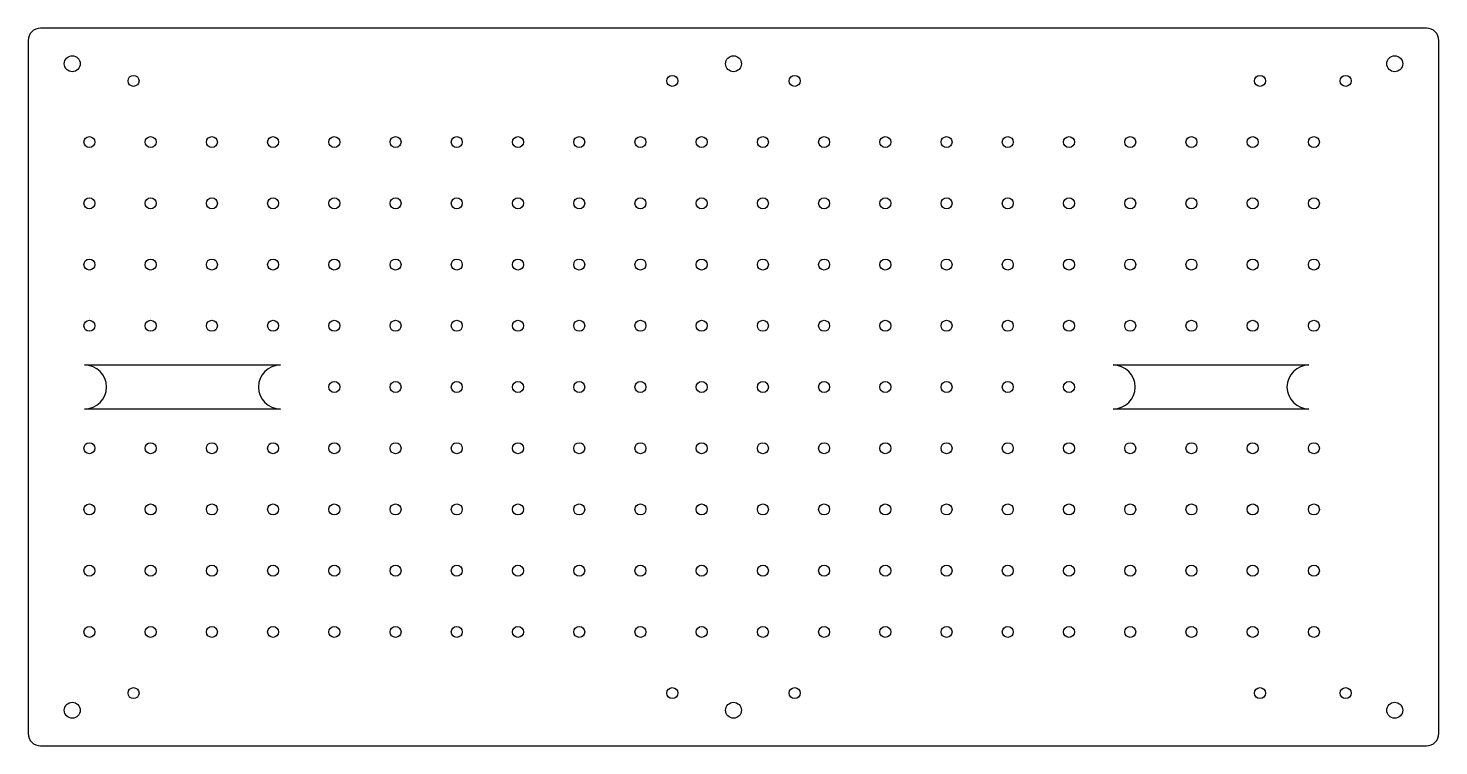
# Model space of a CAD drawing. Header units: millimetres. Extents: x 0 to 576, y 0 to 293.
import ezdxf

# ---------------------------------------------------------------- set-up
doc = ezdxf.new("R2010")
doc.units = ezdxf.units.MM

msp = doc.modelspace()

# ---------------------------------------------------------------- linework, layer by layer
for points in [[(0, 5, 0.414214), (5, 0), (571, 0, 0.414214), (576, 5), (576, 288, 0.414214), (571, 293), (5, 293, 0.414214), (0, 288)], [(103, 137.5), (23, 137.5, 1), (23, 155.5), (103, 155.5, 1)], [(523, 137.5), (443, 137.5, 1), (443, 155.5), (523, 155.5, 1)]]:
    msp.add_lwpolyline(points, format="xyb", close=True)
for centre, radius in [((18, 278.5), 3.25), ((288, 278.5), 3.25), ((558, 278.5), 3.25), ((43, 271.5), 2.25), ((263, 271.5), 2.25), ((313, 271.5), 2.25), ((503, 271.5), 2.25), ((538, 271.5), 2.25), ((25, 246.5), 2.25), ((50, 246.5), 2.25), ((75, 246.5), 2.25), ((100, 246.5), 2.25), ((125, 246.5), 2.25), ((150, 246.5), 2.25), ((175, 246.5), 2.25), ((200, 246.5), 2.25), ((225, 246.5), 2.25), ((250, 246.5), 2.25), ((275, 246.5), 2.25), ((300, 246.5), 2.25), ((325, 246.5), 2.25), ((350, 246.5), 2.25), ((375, 246.5), 2.25), ((400, 246.5), 2.25), ((425, 246.5), 2.25), ((450, 246.5), 2.25), ((475, 246.5), 2.25), ((500, 246.5), 2.25), ((525, 246.5), 2.25), ((25, 221.5), 2.25), ((50, 221.5), 2.25), ((75, 221.5), 2.25), ((100, 221.5), 2.25), ((125, 221.5), 2.25), ((150, 221.5), 2.25), ((175, 221.5), 2.25), ((200, 221.5), 2.25), ((225, 221.5), 2.25), ((250, 221.5), 2.25), ((275, 221.5), 2.25), ((300, 221.5), 2.25), ((325, 221.5), 2.25), ((350, 221.5), 2.25), ((375, 221.5), 2.25), ((400, 221.5), 2.25), ((425, 221.5), 2.25), ((450, 221.5), 2.25), ((475, 221.5), 2.25), ((500, 221.5), 2.25), ((525, 221.5), 2.25), ((25, 196.5), 2.25), ((50, 196.5), 2.25), ((75, 196.5), 2.25), ((100, 196.5), 2.25), ((125, 196.5), 2.25), ((150, 196.5), 2.25), ((175, 196.5), 2.25), ((200, 196.5), 2.25), ((225, 196.5), 2.25), ((250, 196.5), 2.25), ((275, 196.5), 2.25), ((300, 196.5), 2.25), ((325, 196.5), 2.25), ((350, 196.5), 2.25), ((375, 196.5), 2.25), ((400, 196.5), 2.25), ((425, 196.5), 2.25), ((450, 196.5), 2.25), ((475, 196.5), 2.25), ((500, 196.5), 2.25), ((525, 196.5), 2.25), ((25, 171.5), 2.25), ((50, 171.5), 2.25), ((75, 171.5), 2.25), ((100, 171.5), 2.25), ((125, 171.5), 2.25), ((150, 171.5), 2.25), ((175, 171.5), 2.25), ((200, 171.5), 2.25), ((225, 171.5), 2.25), ((250, 171.5), 2.25), ((275, 171.5), 2.25), ((300, 171.5), 2.25), ((325, 171.5), 2.25), ((350, 171.5), 2.25), ((375, 171.5), 2.25), ((400, 171.5), 2.25), ((425, 171.5), 2.25), ((450, 171.5), 2.25), ((475, 171.5), 2.25), ((500, 171.5), 2.25), ((525, 171.5), 2.25), ((125, 146.5), 2.25), ((150, 146.5), 2.25), ((175, 146.5), 2.25), ((200, 146.5), 2.25), ((225, 146.5), 2.25), ((250, 146.5), 2.25), ((275, 146.5), 2.25), ((300, 146.5), 2.25), ((325, 146.5), 2.25), ((350, 146.5), 2.25), ((375, 146.5), 2.25), ((400, 146.5), 2.25), ((425, 146.5), 2.25), ((25, 121.5), 2.25), ((50, 121.5), 2.25), ((75, 121.5), 2.25), ((100, 121.5), 2.25), ((125, 121.5), 2.25), ((150, 121.5), 2.25), ((175, 121.5), 2.25), ((200, 121.5), 2.25), ((225, 121.5), 2.25), ((250, 121.5), 2.25), ((275, 121.5), 2.25), ((300, 121.5), 2.25), ((325, 121.5), 2.25), ((350, 121.5), 2.25), ((375, 121.5), 2.25), ((400, 121.5), 2.25), ((425, 121.5), 2.25), ((450, 121.5), 2.25), ((475, 121.5), 2.25), ((500, 121.5), 2.25), ((525, 121.5), 2.25), ((25, 96.5), 2.25), ((50, 96.5), 2.25), ((75, 96.5), 2.25), ((100, 96.5), 2.25), ((125, 96.5), 2.25), ((150, 96.5), 2.25), ((175, 96.5), 2.25), ((200, 96.5), 2.25), ((225, 96.5), 2.25), ((250, 96.5), 2.25), ((275, 96.5), 2.25), ((300, 96.5), 2.25), ((325, 96.5), 2.25), ((350, 96.5), 2.25), ((375, 96.5), 2.25), ((400, 96.5), 2.25), ((425, 96.5), 2.25), ((450, 96.5), 2.25), ((475, 96.5), 2.25), ((500, 96.5), 2.25), ((525, 96.5), 2.25), ((25, 71.5), 2.25), ((50, 71.5), 2.25), ((75, 71.5), 2.25), ((100, 71.5), 2.25), ((125, 71.5), 2.25), ((150, 71.5), 2.25), ((175, 71.5), 2.25), ((200, 71.5), 2.25), ((225, 71.5), 2.25), ((250, 71.5), 2.25), ((275, 71.5), 2.25), ((300, 71.5), 2.25), ((325, 71.5), 2.25), ((350, 71.5), 2.25), ((375, 71.5), 2.25), ((400, 71.5), 2.25), ((425, 71.5), 2.25), ((450, 71.5), 2.25), ((475, 71.5), 2.25), ((500, 71.5), 2.25), ((525, 71.5), 2.25), ((25, 46.5), 2.25), ((50, 46.5), 2.25), ((75, 46.5), 2.25), ((100, 46.5), 2.25), ((125, 46.5), 2.25), ((150, 46.5), 2.25), ((175, 46.5), 2.25), ((200, 46.5), 2.25), ((225, 46.5), 2.25), ((250, 46.5), 2.25), ((275, 46.5), 2.25), ((300, 46.5), 2.25), ((325, 46.5), 2.25), ((350, 46.5), 2.25), ((375, 46.5), 2.25), ((400, 46.5), 2.25), ((425, 46.5), 2.25), ((450, 46.5), 2.25), ((475, 46.5), 2.25), ((500, 46.5), 2.25), ((525, 46.5), 2.25), ((43, 21.5), 2.25), ((263, 21.5), 2.25), ((313, 21.5), 2.25), ((503, 21.5), 2.25), ((538, 21.5), 2.25), ((18, 14.5), 3.25), ((288, 14.5), 3.25), ((558, 14.5), 3.25)]:
    msp.add_circle(centre, radius)

doc.saveas('drawing.dxf')
